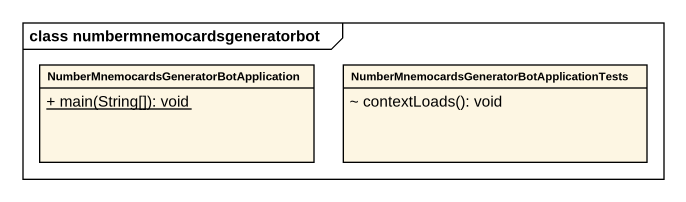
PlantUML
@startuml
mainframe class numbermnemocardsgeneratorbot
hide circle
hide empty members
skinparam classAttributeIconSize 0
class "NumberMnemocardsGeneratorBotApplication" as NumberMnemocardsGeneratorBot {
  {static} + main(String[]): void
}
class "NumberMnemocardsGeneratorBotApplicationTests" as NumberMnemocardsGeneratorBot_2 {
  ~ contextLoads(): void
}
@enduml
